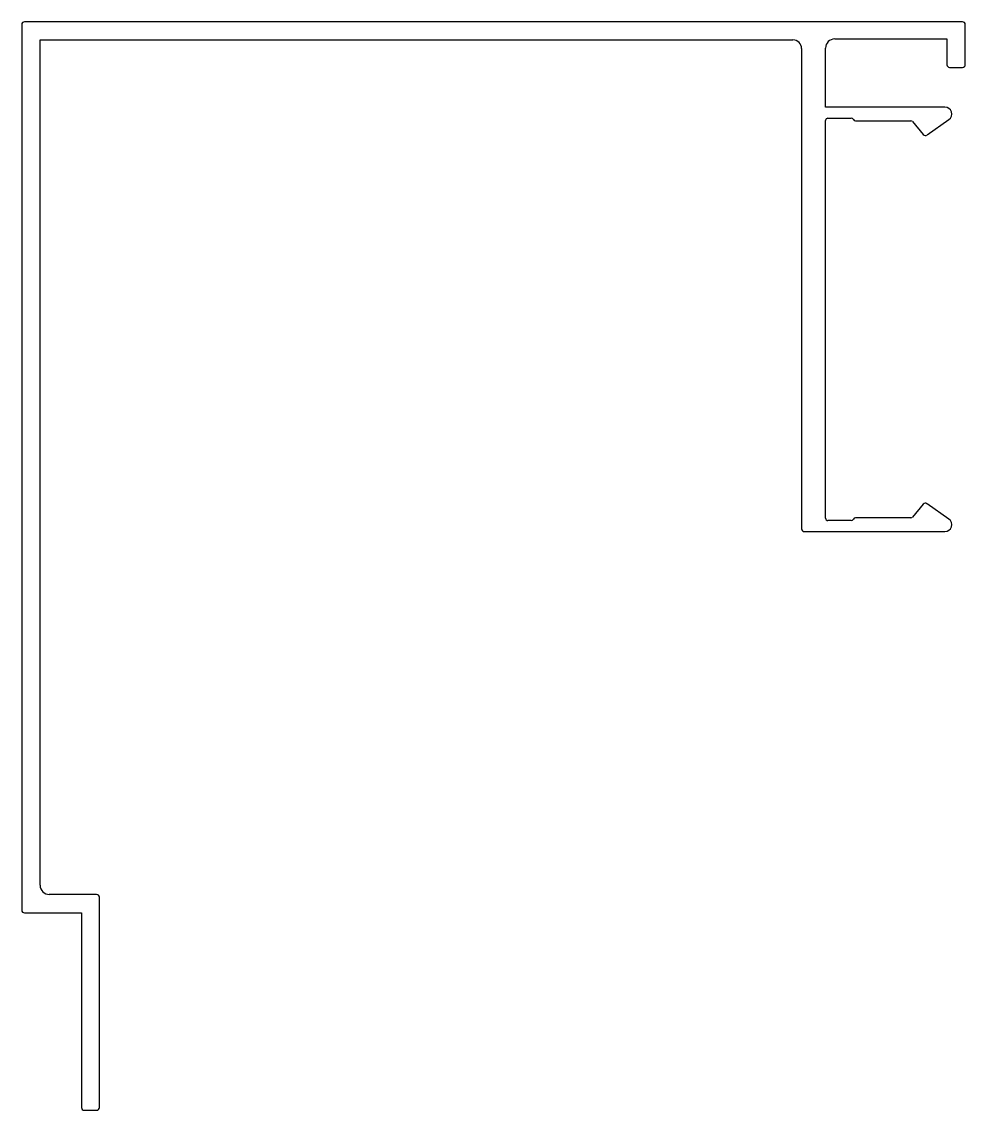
# Model space of a CAD drawing. Extents: x 1401 to 1504, y 849 to 967.
import ezdxf

# ---------------------------------------------------------------- set-up
doc = ezdxf.new("R2010")
doc.units = 0
doc.layers.get('0').update_dxf_attribs({"linetype": 'CONTINUOUS'})

msp = doc.modelspace()

# ---------------------------------------------------------------- linework, layer by layer
for p, q in [((1400.99, 966.99), (1400.99, 870.59)), ((1503.38, 967.29), (1401.29, 967.29)), ((1503.68, 962.62), (1503.68, 966.99)), ((1402.99, 873.29), (1402.99, 965.31)), ((1402.99, 965.31), (1484.93, 965.31)), ((1489.48, 965.42), (1501.68, 965.42)), ((1501.68, 965.42), (1501.68, 962.62)), ((1485.87, 964.38), (1485.87, 912.09)), ((1488.48, 958), (1488.48, 964.42)), ((1501.98, 962.32), (1503.38, 962.32)), ((1501.46, 958), (1488.48, 958)), ((1488.48, 913.24), (1488.48, 956.55)), ((1488.73, 956.8), (1491.28, 956.8)), ((1491.73, 956.51), (1497.75, 956.51)), ((1497.94, 956.42), (1499.11, 955.02)), ((1499.52, 954.97), (1501.89, 956.64)), ((1499.11, 914.77), (1497.94, 913.38)), ((1501.89, 913.16), (1499.52, 914.83)), ((1491.28, 912.99), (1488.73, 912.99)), ((1497.75, 913.29), (1491.73, 913.29)), ((1486.17, 911.79), (1501.46, 911.79)), ((1409.14, 872.29), (1403.99, 872.29)), ((1409.44, 849.1), (1409.44, 871.99)), ((1401.29, 870.29), (1407.49, 870.29)), ((1407.49, 870.29), (1407.49, 849.1)), ((1407.79, 848.8), (1409.14, 848.8))]:
    msp.add_line(p, q)
for centre, radius, start, end in [((1401.29, 966.99), 0.3, 90, 180), ((1503.38, 966.99), 0.3, 360, 90), ((1484.92, 964.36), 0.953, 1.4875, 89.3839), ((1489.48, 964.42), 1, 90, 180), ((1501.98, 962.62), 0.3, 180, 270), ((1503.38, 962.62), 0.3, 270, 360), ((1501.46, 957.25), 0.75, 305.1466, 90), ((1488.73, 956.55), 0.25, 90, 180), ((1491.28, 956.55), 0.25, 24.3427, 90), ((1491.73, 956.76), 0.25, 204.3427, 270), ((1497.75, 956.26), 0.25, 40, 90), ((1499.34, 955.21), 0.3, 220, 305.1466), ((1499.34, 914.58), 0.3, 54.8534, 140), ((1488.73, 913.24), 0.25, 180, 270), ((1491.28, 913.24), 0.25, 270, 335.6573), ((1491.73, 913.04), 0.25, 90, 155.6573), ((1497.75, 913.54), 0.25, 270, 320), ((1501.46, 912.54), 0.75, 270, 54.8534), ((1486.17, 912.09), 0.3, 180, 270), ((1403.99, 873.29), 1, 180, 270), ((1409.14, 871.99), 0.3, 360, 90), ((1401.29, 870.59), 0.3, 180, 270), ((1407.79, 849.1), 0.3, 180, 270), ((1409.14, 849.1), 0.3, 270, 360)]:
    msp.add_arc(centre, radius, start, end)

doc.saveas('drawing.dxf')
